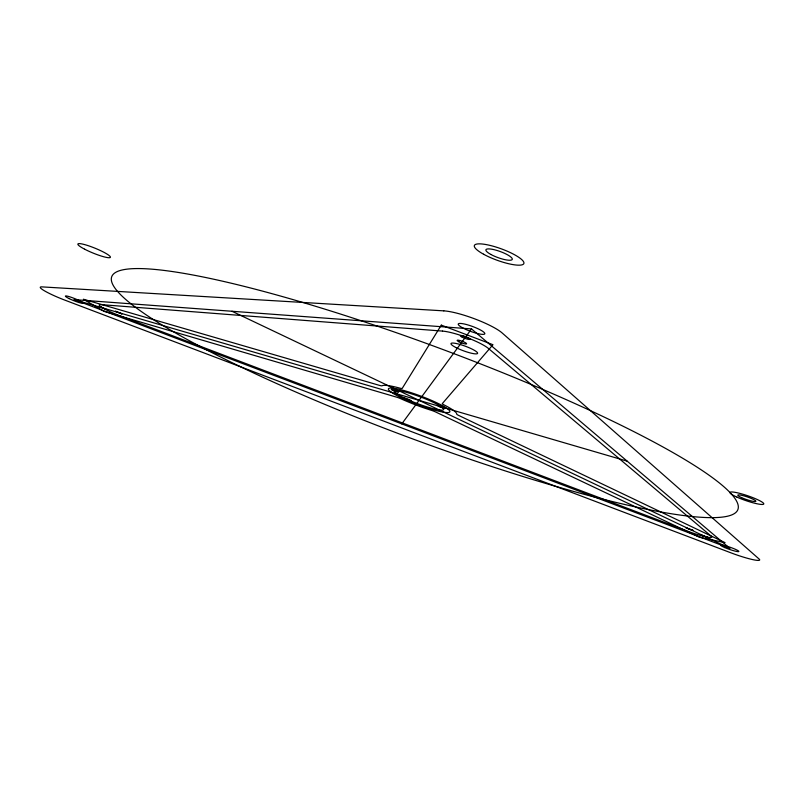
<?xml version="1.0" encoding="UTF-8"?>
<svg xmlns="http://www.w3.org/2000/svg" width="804" height="804" viewBox="0 0 804 804"><rect width="100%" height="100%" fill="white"/><g stroke="black" fill="none" stroke-linecap="round" stroke-linejoin="round"><path stroke-width="1.21" d="M401.779 423.899L471.536 328.926L729.801 548.338L74.199 299.621L471.536 328.926M74.199 299.621L627.17 461.154M231.964 311.259L729.801 548.338M700.807 534.931L707.61 537.323L700.847 534.911M99.294 306.565L105.887 309.218L99.294 306.565M441.296 325.128L402.231 388.382A5.357 0.764 20.6 0 1 399.799 388.121A40.039 5.558 20.5 0 0 382.081 385.769A5.256 0.734 20.7 0 1 379.387 385.347L83.385 299.219L104.048 311.369L396.372 397.086A5.136 0.693 20.6 0 1 400.794 398.734A40.039 5.558 20.5 0 0 431.245 410.281A5.136 0.693 20.4 0 1 435.627 411.98L699.39 537.223L725.067 542.65L458.702 415.437A5.276 0.734 20.3 0 1 456.702 414.07A40.039 5.558 20.5 0 0 443.999 404.884A5.367 0.764 20.3 0 1 442.321 403.588L492.973 344.715L441.296 325.128M686.174 527.937L692.988 530.379L686.174 527.937M115.515 311.289L122.128 313.972L115.585 311.269M443.798 310.857L41.828 286.877A23.457 2.794 22 0 0 64.642 300.053L731.037 552.871A23.829 2.764 19.2 0 0 759.046 558.971L502.178 332.987A35.738 6.733 20.2 0 0 475.094 319.007A35.738 6.733 20.2 0 0 443.798 310.857M442.542 331.097L100.791 304.595A19.889 2.442 21.8 0 0 119.304 315.55L688.073 531.323A20.18 2.422 19.3 0 0 711.188 536.147L488.49 348.514A28.19 5.025 20.2 0 0 467.114 337.66A28.19 5.025 20.2 0 0 442.542 331.097M69.094 298.585A9.417 1.126 21.9 0 0 82.892 303.178A9.417 1.126 21.9 0 0 70.591 297.078A9.417 1.126 21.9 0 0 69.094 298.585M724.736 547.574A9.568 1.116 19.2 0 0 738.836 551.514A9.568 1.116 19.2 0 0 725.871 545.916A9.568 1.116 19.2 0 0 724.736 547.574M463.757 328.434A14.14 2.633 20.2 0 0 484.782 333.871A14.14 2.633 20.2 0 0 466.109 324.434A14.14 2.633 20.2 0 0 463.757 328.434M462.24 337.198A5.136 0.925 20.2 0 0 470.028 339.328A5.136 0.925 20.2 0 0 463.476 335.941A5.136 0.925 20.2 0 0 462.24 337.198M458.883 341.75A5.055 0.894 20.2 0 0 466.571 343.891A5.055 0.894 20.2 0 0 460.179 340.584A5.055 0.894 20.2 0 0 458.883 341.75M439.547 406.693A3.97 0.553 20.3 0 0 445.326 408.331A3.97 0.553 20.3 0 0 439.939 405.809A3.97 0.553 20.3 0 0 439.547 406.693M405.266 399.146A3.889 0.533 20.5 0 0 411.125 400.925A3.889 0.533 20.5 0 0 406.161 398.493A3.889 0.533 20.5 0 0 405.266 399.146M392.674 390.372A3.94 0.553 20.6 0 0 398.593 392.161A3.94 0.553 20.6 0 0 393.528 389.679A3.94 0.553 20.6 0 0 392.674 390.372M238.637 365.86A334.012 47.165 20.4 0 0 736.062 512.259A334.012 47.165 20.4 0 0 299.128 301.379A334.012 47.165 20.4 0 0 238.637 365.86M401.487 397.839A32.833 4.563 20.5 0 0 449.808 411.909A32.833 4.563 20.5 0 0 406.06 391.126A32.833 4.563 20.5 0 0 401.487 397.839M405.065 398.392A26.271 3.648 20.5 0 0 443.657 409.598A26.271 3.648 20.5 0 0 408.563 392.955A26.271 3.648 20.5 0 0 405.065 398.392M84.661 249.2A17.577 2.623 22.2 0 0 110.359 257.37A17.577 2.623 22.2 0 0 87.355 245.401A17.577 2.623 22.2 0 0 84.661 249.2M741.62 497.666A9.527 1.377 18.8 0 0 755.83 501.354A9.527 1.377 18.8 0 0 743.097 495.646A9.527 1.377 18.8 0 0 741.62 497.666M737.017 497.153A17.859 2.593 18.8 0 0 763.72 504.088A17.859 2.593 18.8 0 0 739.911 493.405A17.859 2.593 18.8 0 0 737.017 497.153M490.852 254.446A14.04 3.246 20 0 0 512.178 259.561A14.04 3.246 20 0 0 494.199 249.702A14.04 3.246 20 0 0 490.852 254.446M483.576 254.225A26.331 6.08 20 0 0 523.655 263.903A26.331 6.08 20 0 0 490.098 245.421A26.331 6.08 20 0 0 483.576 254.225M456.25 347.71A14.16 2.472 20.2 0 0 477.516 353.509A14.16 2.472 20.2 0 0 459.144 344.212A14.16 2.472 20.2 0 0 456.25 347.71"/></g></svg>
